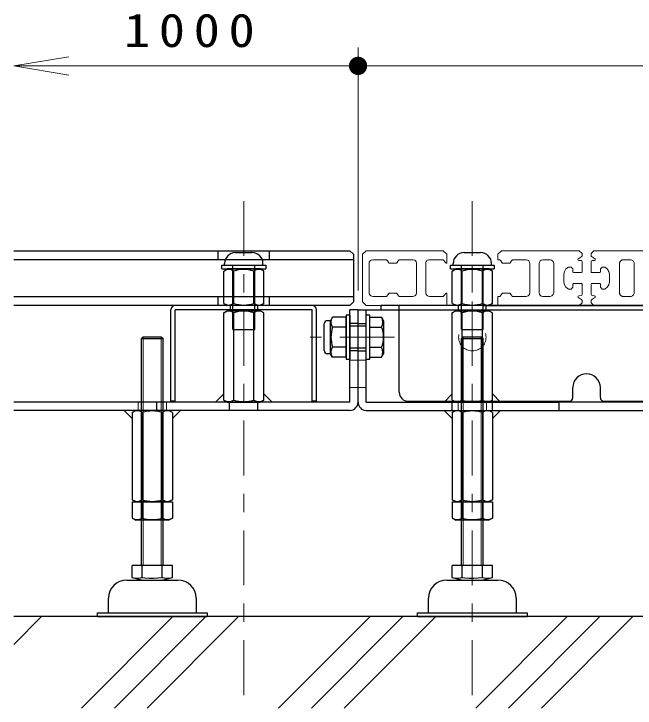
# Model space of a CAD drawing. Units: millimetres on the paper. Extents: x -385 to 0, y -594 to 267.
# Drawn here: x -365.51 to -331.53, y -99.58 to -61.64 of the extents above; entities that cross this region are included whole.
import ezdxf

# ---------------------------------------------------------------- set-up
doc = ezdxf.new("R2010")
doc.units = ezdxf.units.MM
doc.linetypes.add('USER1', pattern=[4.5, 2.5, -2])
doc.linetypes.add('USER2', pattern=[6, 3, -1, 1, -1])
doc.layers.add('1_10', color=7, linetype='Continuous', lineweight=25)
doc.styles.add('ＭＳ ゴシック', font='')
doc.styles.get('ＭＳ ゴシック').set_extended_font_data('MS Gothic')

# ---------------------------------------------------------------- blocks, each defined once
blk = doc.blocks.new('open_arrow')
at = {"color": 0, "linetype": 'Continuous', "lineweight": -2}
blk.add_lwpolyline([(7.5, 1.25), (0, 0), (7.5, -1.25)], dxfattribs=at)
blk = doc.blocks.new('filled_dot')
at = {"color": 0, "linetype": 'Continuous', "lineweight": -2, "const_width": 1.25}
blk.add_lwpolyline([(-0.625, 0, 1), (0.625, 0, 1)], format="xyb", close=True, dxfattribs=at)

msp = doc.modelspace()

# ---------------------------------------------------------------- linework, layer by layer
at = {"layer": '1_10', "lineweight": 13}
for p, q in [((-346.687, -76.754), (-346.687, -63.484)), ((-365.507, -64.484), (-346.687, -64.484)), ((-346.687, -64.484), (-246.687, -64.484)), ((-365.507, -96.099), (-363.991, -94.584)), ((-361.807, -99.584), (-356.807, -94.584)), ((-360.011, -99.584), (-355.011, -94.584)), ((-358.215, -99.584), (-353.215, -94.584)), ((-351.031, -99.584), (-346.031, -94.584)), ((-349.235, -99.584), (-344.235, -94.584)), ((-347.439, -99.584), (-342.439, -94.584)), ((-340.254, -99.584), (-335.254, -94.584)), ((-338.458, -99.584), (-333.458, -94.584)), ((-336.662, -99.584), (-331.662, -94.584))]:
    msp.add_line(p, q, dxfattribs=at)
at = {"layer": '1_10', "linetype": 'USER2', "lineweight": 13}
for p, q in [((-352.937, -98.87), (-352.937, -71.241)), ((-340.437, -98.87), (-340.437, -71.241)), ((-340.437, -80.367), (-340.437, -73.161)), ((-344.691, -79.314), (-349.312, -79.314))]:
    msp.add_line(p, q, dxfattribs=at)
at = {"layer": '1_10', "color": 40}
for p, q in [((-365.507, -74.584), (-347.137, -74.584)), ((-358.737, -74.584), (-347.137, -74.584)), ((-354.337, -75.084), (-354.337, -74.584)), ((-351.537, -75.084), (-351.537, -74.584)), ((-347.137, -74.584), (-346.937, -74.784)), ((-347.137, -74.584), (-346.937, -74.784)), ((-346.937, -75.084), (-365.507, -75.084)), ((-346.937, -74.784), (-346.937, -75.834)), ((-346.937, -74.784), (-346.937, -77.384)), ((-365.507, -77.084), (-346.937, -77.084)), ((-354.337, -77.584), (-354.337, -77.084)), ((-351.537, -77.584), (-351.537, -77.084)), ((-346.937, -77.384), (-347.137, -77.584)), ((-346.937, -77.384), (-347.137, -77.584)), ((-347.137, -77.584), (-365.507, -77.584)), ((-347.137, -77.584), (-358.737, -77.584))]:
    msp.add_line(p, q, dxfattribs=at)
at = {"layer": '1_10'}
for p, q in [((-353.387, -74.684), (-352.487, -74.684)), ((-340.887, -74.684), (-339.987, -74.684)), ((-354.137, -75.584), (-354.137, -75.384)), ((-354.137, -75.384), (-351.737, -75.384)), ((-353.987, -75.384), (-353.987, -75.284)), ((-353.987, -75.384), (-351.887, -75.384)), ((-353.537, -78.884), (-353.537, -75.384)), ((-352.337, -78.884), (-352.337, -75.384)), ((-351.887, -75.384), (-351.887, -75.284)), ((-351.737, -75.384), (-351.737, -75.584)), ((-341.637, -75.584), (-341.637, -75.384)), ((-341.637, -75.384), (-339.237, -75.384)), ((-341.487, -75.384), (-341.487, -75.284)), ((-341.487, -75.384), (-339.387, -75.384)), ((-341.037, -78.884), (-341.037, -75.384)), ((-339.837, -78.884), (-339.837, -75.384)), ((-339.387, -75.384), (-339.387, -75.284)), ((-339.237, -75.384), (-339.237, -75.584)), ((-354.137, -75.584), (-351.737, -75.584)), ((-354.034, -75.697), (-353.837, -75.584)), ((-354.034, -77.47), (-354.034, -75.697)), ((-352.037, -75.584), (-353.837, -75.584)), ((-353.486, -77.47), (-353.486, -75.697)), ((-352.389, -77.47), (-352.389, -75.697)), ((-351.84, -75.697), (-352.037, -75.584)), ((-351.84, -77.47), (-351.84, -75.697)), ((-341.637, -75.584), (-339.237, -75.584)), ((-341.534, -75.697), (-341.337, -75.584)), ((-341.534, -77.47), (-341.534, -75.697)), ((-339.537, -75.584), (-341.337, -75.584)), ((-340.986, -77.47), (-340.986, -75.697)), ((-339.889, -77.47), (-339.889, -75.697)), ((-339.34, -75.697), (-339.537, -75.584)), ((-339.34, -77.47), (-339.34, -75.697)), ((-349.187, -77.584), (-356.687, -77.584)), ((-354.034, -77.47), (-353.837, -77.584)), ((-352.037, -77.584), (-353.837, -77.584)), ((-353.687, -77.584), (-353.687, -77.814)), ((-352.187, -77.584), (-352.187, -77.814)), ((-351.84, -77.47), (-352.037, -77.584)), ((-345.437, -77.584), (-345.437, -77.814)), ((-341.534, -77.47), (-341.337, -77.584)), ((-339.537, -77.584), (-341.337, -77.584)), ((-341.187, -77.814), (-341.187, -77.584)), ((-339.837, -77.584), (-296.687, -77.584)), ((-339.687, -77.814), (-339.687, -77.584)), ((-339.34, -77.47), (-339.537, -77.584)), ((-356.917, -82.814), (-356.917, -77.814)), ((-356.687, -82.814), (-356.687, -77.814)), ((-349.187, -77.814), (-356.687, -77.814)), ((-354.034, -77.977), (-353.837, -77.864)), ((-354.034, -82.75), (-354.034, -77.977)), ((-353.837, -77.864), (-352.037, -77.864)), ((-353.486, -82.75), (-353.486, -77.977)), ((-352.389, -82.75), (-352.389, -77.977)), ((-351.84, -77.977), (-352.037, -77.864)), ((-351.84, -82.75), (-351.84, -77.977)), ((-349.187, -82.814), (-349.187, -77.814)), ((-348.957, -82.814), (-348.957, -77.814)), ((-347.137, -78.114), (-347.337, -78.114)), ((-347.337, -78.114), (-347.337, -80.514)), ((-347.137, -82.864), (-347.137, -77.814)), ((-346.687, -77.814), (-347.137, -77.814)), ((-347.137, -78.114), (-347.137, -80.514)), ((-346.687, -82.864), (-346.687, -77.814)), ((-346.687, -82.864), (-346.687, -77.814)), ((-346.687, -77.814), (-346.237, -77.814)), ((-346.237, -82.864), (-346.237, -77.814)), ((-346.037, -78.114), (-346.237, -78.114)), ((-346.237, -80.514), (-346.237, -78.114)), ((-346.037, -80.514), (-346.037, -78.114)), ((-345.437, -77.814), (-344.437, -77.814)), ((-341.534, -77.977), (-341.337, -77.864)), ((-341.534, -82.75), (-341.534, -77.977)), ((-341.337, -77.864), (-339.537, -77.864)), ((-340.986, -82.75), (-340.986, -77.977)), ((-339.889, -82.75), (-339.889, -77.977)), ((-339.34, -77.977), (-339.537, -77.864)), ((-339.34, -82.75), (-339.34, -77.977)), ((-348.197, -78.414), (-348.367, -78.414)), ((-348.083, -78.217), (-348.197, -78.414)), ((-348.197, -80.214), (-348.197, -78.414)), ((-347.337, -78.217), (-348.083, -78.217)), ((-347.337, -80.411), (-347.337, -78.217)), ((-346.037, -78.217), (-345.401, -78.217)), ((-345.401, -78.217), (-345.287, -78.414)), ((-345.287, -78.414), (-345.287, -80.214)), ((-353.537, -78.884), (-352.337, -78.884)), ((-348.537, -80.044), (-348.537, -78.584)), ((-348.537, -79.914), (-348.537, -78.714)), ((-347.337, -78.765), (-348.083, -78.765)), ((-346.687, -78.564), (-347.137, -78.564)), ((-346.237, -78.714), (-347.137, -78.714)), ((-346.687, -78.564), (-346.237, -78.564)), ((-346.037, -78.765), (-345.401, -78.765)), ((-341.037, -78.884), (-339.837, -78.884)), ((-347.337, -79.862), (-348.083, -79.862)), ((-346.237, -79.914), (-347.137, -79.914)), ((-346.037, -79.862), (-345.401, -79.862)), ((-348.197, -80.214), (-348.367, -80.214)), ((-348.083, -80.411), (-348.197, -80.214)), ((-347.337, -80.411), (-348.083, -80.411)), ((-346.687, -80.064), (-347.137, -80.064)), ((-346.687, -80.064), (-346.237, -80.064)), ((-346.037, -80.411), (-345.401, -80.411)), ((-345.401, -80.411), (-345.287, -80.214)), ((-347.337, -80.514), (-347.137, -80.514)), ((-346.237, -80.514), (-346.037, -80.514)), ((-354.034, -82.414), (-354.484, -82.864)), ((-351.84, -82.414), (-351.39, -82.864)), ((-341.534, -82.414), (-341.984, -82.864)), ((-339.34, -82.414), (-338.89, -82.864)), ((-357.687, -83.314), (-357.687, -82.864)), ((-347.137, -82.864), (-357.687, -82.864)), ((-356.687, -82.814), (-356.917, -82.814)), ((-354.034, -82.75), (-353.837, -82.864)), ((-353.837, -82.864), (-352.037, -82.864)), ((-353.712, -83.314), (-353.712, -82.864)), ((-352.162, -83.314), (-352.162, -82.864)), ((-351.84, -82.75), (-352.037, -82.864)), ((-348.957, -82.814), (-349.187, -82.814)), ((-346.237, -82.864), (-335.687, -82.864)), ((-341.537, -83.314), (-341.537, -82.864)), ((-341.534, -82.75), (-341.337, -82.864)), ((-341.337, -82.864), (-339.537, -82.864)), ((-339.34, -82.75), (-339.537, -82.864)), ((-339.337, -83.314), (-339.337, -82.864)), ((-335.687, -83.314), (-335.687, -82.864)), ((-359.034, -83.764), (-359.484, -83.314)), ((-359.034, -83.427), (-358.837, -83.314)), ((-359.034, -83.427), (-359.034, -88.2)), ((-357.037, -83.314), (-358.837, -83.314)), ((-358.486, -83.427), (-358.486, -88.2)), ((-347.137, -83.314), (-357.687, -83.314)), ((-357.389, -83.427), (-357.389, -88.2)), ((-356.84, -83.427), (-357.037, -83.314)), ((-356.84, -83.764), (-356.39, -83.314)), ((-356.84, -83.427), (-356.84, -88.2)), ((-346.237, -83.314), (-335.687, -83.314)), ((-341.534, -83.764), (-341.984, -83.314)), ((-341.534, -83.427), (-341.337, -83.314)), ((-341.534, -83.427), (-341.534, -88.2)), ((-341.337, -83.314), (-339.537, -83.314)), ((-340.986, -83.427), (-340.986, -88.2)), ((-339.889, -83.427), (-339.889, -88.2)), ((-339.34, -83.427), (-339.537, -83.314)), ((-339.34, -83.764), (-338.89, -83.314)), ((-339.34, -83.427), (-339.34, -88.2)), ((-359.034, -88.2), (-358.837, -88.314)), ((-359.034, -88.314), (-359.034, -89.2)), ((-359.034, -88.314), (-356.84, -88.314)), ((-357.037, -88.314), (-358.837, -88.314)), ((-358.486, -88.314), (-358.486, -89.2)), ((-357.389, -88.314), (-357.389, -89.2)), ((-356.84, -88.2), (-357.037, -88.314)), ((-356.84, -88.314), (-356.84, -89.2)), ((-341.534, -88.2), (-341.337, -88.314)), ((-341.534, -88.314), (-341.534, -89.2)), ((-341.534, -88.314), (-339.34, -88.314)), ((-341.337, -88.314), (-339.537, -88.314)), ((-340.986, -88.314), (-340.986, -89.2)), ((-339.889, -88.314), (-339.889, -89.2)), ((-339.34, -88.2), (-339.537, -88.314)), ((-339.34, -88.314), (-339.34, -89.2)), ((-359.034, -89.2), (-358.837, -89.314)), ((-357.037, -89.314), (-358.837, -89.314)), ((-356.84, -89.2), (-357.037, -89.314)), ((-341.534, -89.2), (-341.337, -89.314)), ((-339.537, -89.314), (-341.337, -89.314)), ((-339.34, -89.2), (-339.537, -89.314)), ((-227.868, -94.584), (-365.507, -94.584))]:
    msp.add_line(p, q, dxfattribs=at)
at = {"layer": '1_10', "color": 40, "lineweight": 13}
for p, q in [((-346.237, -74.584), (-346.437, -74.784)), ((-342.037, -74.584), (-346.237, -74.584)), ((-342.037, -74.584), (-341.837, -74.784)), ((-339.037, -74.784), (-338.837, -74.584)), ((-334.587, -74.584), (-338.837, -74.584)), ((-346.437, -74.784), (-346.437, -77.384)), ((-341.837, -75.259), (-341.837, -74.784)), ((-339.037, -75.084), (-339.037, -74.784)), ((-338.937, -75.084), (-339.037, -75.084)), ((-341.862, -75.259), (-341.837, -75.259)), ((-341.862, -76.909), (-342.037, -77.084)), ((-341.862, -76.909), (-341.837, -76.909)), ((-341.837, -77.584), (-341.837, -76.909)), ((-346.237, -77.584), (-346.437, -77.384)), ((-339.037, -77.584), (-339.037, -77.084)), ((-338.937, -77.084), (-339.037, -77.084)), ((-346.237, -77.584), (-341.837, -77.584)), ((-339.037, -77.584), (-334.587, -77.584))]:
    msp.add_line(p, q, dxfattribs=at)
at = {"layer": '1_10', "color": 190}
for p, q in [((-247.937, -77.584), (-345.437, -77.584)), ((-344.437, -82.314), (-344.437, -77.584)), ((-345.437, -77.814), (-247.937, -77.814)), ((-334.937, -82.614), (-334.937, -82.064)), ((-333.437, -82.614), (-333.437, -82.064)), ((-343.937, -82.814), (-335.137, -82.814)), ((-333.237, -82.814), (-260.137, -82.814))]:
    msp.add_line(p, q, dxfattribs=at)
at = {"layer": '1_10', "color": 60}
for p, q in [((-346.237, -77.814), (-247.137, -77.814)), ((-357.687, -82.864), (-365.507, -82.864)), ((-257.687, -82.864), (-335.687, -82.864)), ((-357.687, -83.314), (-365.507, -83.314)), ((-335.687, -83.314), (-257.687, -83.314))]:
    msp.add_line(p, q, dxfattribs=at)
at = {"layer": '1_10', "color": 190, "linetype": 'USER1', "lineweight": 13}
msp.add_line((-247.937, -77.814), (-345.437, -77.814), dxfattribs=at)
at = {"layer": '1_10', "color": 4}
for p, q in [((-358.537, -79.391), (-358.43, -79.284)), ((-358.43, -79.284), (-357.445, -79.284)), ((-357.445, -79.284), (-357.337, -79.391)), ((-341.037, -79.391), (-340.93, -79.284)), ((-340.93, -79.284), (-339.945, -79.284)), ((-339.945, -79.284), (-339.837, -79.391)), ((-358.537, -79.391), (-357.337, -79.391)), ((-358.537, -91.784), (-358.537, -79.391)), ((-357.337, -91.784), (-357.337, -79.391)), ((-341.037, -79.391), (-339.837, -79.391)), ((-341.037, -91.784), (-341.037, -79.391)), ((-339.837, -91.784), (-339.837, -79.391)), ((-359.034, -92.46), (-359.034, -91.784)), ((-356.84, -91.784), (-359.034, -91.784)), ((-358.537, -91.784), (-358.43, -91.784)), ((-358.486, -92.46), (-358.486, -91.784)), ((-357.337, -91.784), (-357.445, -91.784)), ((-357.389, -92.46), (-357.389, -91.784)), ((-356.84, -92.46), (-356.84, -91.784)), ((-341.534, -92.46), (-341.534, -91.784)), ((-339.34, -91.784), (-341.534, -91.784)), ((-341.037, -91.784), (-340.93, -91.784)), ((-340.986, -92.46), (-340.986, -91.784)), ((-339.837, -91.784), (-339.945, -91.784)), ((-339.889, -92.46), (-339.889, -91.784)), ((-339.34, -92.46), (-339.34, -91.784)), ((-358.537, -92.584), (-359.034, -92.46)), ((-356.84, -92.46), (-357.337, -92.584)), ((-341.037, -92.584), (-341.534, -92.46)), ((-339.34, -92.46), (-339.837, -92.584)), ((-359.337, -92.584), (-356.537, -92.584)), ((-341.837, -92.584), (-339.037, -92.584)), ((-360.337, -94.384), (-360.337, -93.584)), ((-355.537, -93.584), (-355.537, -94.384)), ((-342.837, -94.384), (-342.837, -93.584)), ((-338.037, -93.584), (-338.037, -94.384)), ((-360.937, -94.384), (-354.937, -94.384)), ((-360.937, -94.584), (-360.937, -94.384)), ((-354.937, -94.384), (-354.937, -94.584)), ((-343.437, -94.384), (-337.437, -94.384)), ((-343.437, -94.584), (-343.437, -94.384)), ((-337.437, -94.384), (-337.437, -94.584)), ((-360.937, -94.584), (-354.937, -94.584)), ((-343.437, -94.584), (-337.437, -94.584))]:
    msp.add_line(p, q, dxfattribs=at)
at = {"layer": '1_10', "color": 4, "lineweight": 13}
for p, q in [((-358.43, -91.784), (-358.43, -79.284)), ((-357.445, -91.784), (-357.445, -79.284)), ((-340.93, -91.784), (-340.93, -79.284)), ((-339.945, -91.784), (-339.945, -79.284))]:
    msp.add_line(p, q, dxfattribs=at)
at = {"layer": '1_10', "linetype": 'USER1', "lineweight": 13}
for p, q in [((-346.687, -80.564), (-347.137, -80.564)), ((-346.687, -80.564), (-346.237, -80.564)), ((-346.687, -82.064), (-347.137, -82.064)), ((-346.687, -82.064), (-346.237, -82.064)), ((-358.712, -82.864), (-358.712, -83.314)), ((-357.162, -82.864), (-357.162, -83.314)), ((-353.712, -83.314), (-353.712, -82.864)), ((-352.162, -83.314), (-352.162, -82.864)), ((-341.212, -83.314), (-341.212, -82.864)), ((-341.212, -82.864), (-341.212, -83.314)), ((-339.662, -83.314), (-339.662, -82.864)), ((-339.662, -82.864), (-339.662, -83.314))]:
    msp.add_line(p, q, dxfattribs=at)
at = {"layer": '1_10', "color": 40, "lineweight": 13}
for points in [[(-334.587, -77.584), (-334.437, -77.434), (-334.437, -77.308), (-334.442, -77.286), (-334.456, -77.268), (-334.554, -77.19), (-334.563, -77.184), (-334.572, -77.181), (-334.626, -77.164), (-334.652, -77.146), (-334.662, -77.116), (-334.662, -77.1), (-334.649, -77.066), (-334.616, -77.049), (-334.483, -77.038), (-334.451, -77.021), (-334.437, -76.987), (-334.437, -76.409), (-334.462, -76.384), (-334.912, -76.384), (-334.937, -76.409), (-334.937, -76.584), (-335.037, -76.684), (-335.187, -76.684), (-335.316, -76.583), (-335.403, -76.444), (-335.437, -76.284), (-335.437, -75.884), (-335.403, -75.723), (-335.316, -75.584), (-335.187, -75.484), (-335.037, -75.484), (-334.937, -75.584), (-334.937, -75.759), (-334.912, -75.784), (-334.462, -75.784), (-334.437, -75.759), (-334.437, -75.18), (-334.451, -75.146), (-334.483, -75.129), (-334.616, -75.118), (-334.649, -75.101), (-334.662, -75.067), (-334.662, -75.051), (-334.652, -75.021), (-334.626, -75.003), (-334.572, -74.986), (-334.563, -74.983), (-334.554, -74.977), (-334.456, -74.899), (-334.442, -74.881), (-334.437, -74.859), (-334.437, -74.734), (-334.587, -74.584)], [(-319.587, -74.584), (-333.787, -74.584), (-333.937, -74.734), (-333.937, -74.859), (-333.932, -74.881), (-333.918, -74.899), (-333.82, -74.977), (-333.812, -74.983), (-333.803, -74.986), (-333.748, -75.003), (-333.722, -75.021), (-333.712, -75.051), (-333.712, -75.067), (-333.726, -75.101), (-333.759, -75.118), (-333.891, -75.129), (-333.924, -75.146), (-333.937, -75.18), (-333.937, -75.759), (-333.912, -75.784), (-333.462, -75.784), (-333.437, -75.759), (-333.437, -75.584), (-333.337, -75.484), (-333.187, -75.484), (-333.058, -75.584), (-332.971, -75.723), (-332.937, -75.884), (-332.937, -76.284), (-332.971, -76.444), (-333.058, -76.583), (-333.187, -76.684), (-333.337, -76.684), (-333.437, -76.584), (-333.437, -76.409), (-333.462, -76.384), (-333.912, -76.384), (-333.937, -76.409), (-333.937, -76.987), (-333.924, -77.021), (-333.891, -77.038), (-333.759, -77.049), (-333.726, -77.066), (-333.712, -77.1), (-333.712, -77.116), (-333.722, -77.146), (-333.748, -77.164), (-333.803, -77.181), (-333.812, -77.184), (-333.82, -77.19), (-333.918, -77.268), (-333.932, -77.286), (-333.937, -77.308), (-333.937, -77.434), (-333.787, -77.584), (-319.587, -77.584)], [(-342.037, -77.084), (-342.787, -77.084), (-342.887, -77.057), (-342.96, -76.984), (-342.987, -76.884), (-342.987, -75.284), (-342.984, -75.249), (-342.975, -75.215), (-342.96, -75.184), (-342.94, -75.155), (-342.916, -75.13), (-342.887, -75.11), (-342.856, -75.096), (-342.822, -75.087), (-342.787, -75.084), (-342.037, -75.084), (-341.862, -75.259)], [(-338.937, -75.084), (-338.837, -75.184), (-338.837, -75.209), (-338.787, -75.259), (-338.387, -75.259), (-338.337, -75.209), (-338.337, -75.184), (-338.237, -75.084), (-337.487, -75.084), (-337.411, -75.099), (-337.346, -75.142), (-337.302, -75.207), (-337.287, -75.284), (-337.287, -76.884)], [(-337.287, -76.884), (-337.314, -76.984), (-337.387, -77.057), (-337.487, -77.084), (-338.237, -77.084), (-338.337, -76.984), (-338.337, -76.959), (-338.387, -76.909), (-338.787, -76.909), (-338.837, -76.959), (-338.837, -76.984), (-338.937, -77.084)]]:
    msp.add_lwpolyline(points, dxfattribs=at)
for points in [[(-344.587, -75.259), (-344.537, -75.209), (-344.537, -75.184), (-344.437, -75.084), (-343.687, -75.084), (-343.587, -75.11), (-343.514, -75.184), (-343.487, -75.284), (-343.487, -76.884), (-343.514, -76.984), (-343.587, -77.057), (-343.687, -77.084), (-344.437, -77.084), (-344.537, -76.984), (-344.537, -76.959), (-344.587, -76.909), (-344.987, -76.909), (-345.037, -76.959), (-345.037, -76.984), (-345.137, -77.084), (-345.887, -77.084), (-345.987, -77.057), (-346.06, -76.984), (-346.087, -76.884), (-346.087, -75.284), (-346.072, -75.207), (-346.029, -75.142), (-345.964, -75.099), (-345.887, -75.084), (-345.137, -75.084), (-345.037, -75.184), (-345.037, -75.209), (-344.987, -75.259)], [(-336.587, -75.084), (-336.187, -75.084), (-336.111, -75.099), (-336.046, -75.142), (-336.002, -75.207), (-335.987, -75.284), (-335.987, -76.884), (-336.014, -76.984), (-336.087, -77.057), (-336.187, -77.084), (-336.587, -77.084), (-336.664, -77.068), (-336.729, -77.025), (-336.772, -76.96), (-336.787, -76.884), (-336.787, -75.284), (-336.772, -75.207), (-336.729, -75.142), (-336.664, -75.099)], [(-332.314, -77.038), (-332.342, -77.01), (-332.353, -76.995), (-332.364, -76.978), (-332.372, -76.96), (-332.379, -76.942), (-332.383, -76.923), (-332.386, -76.903), (-332.387, -76.884), (-332.387, -75.284), (-332.386, -75.264), (-332.383, -75.245), (-332.379, -75.226), (-332.372, -75.207), (-332.364, -75.189), (-332.353, -75.172), (-332.342, -75.157), (-332.314, -75.129), (-332.298, -75.117), (-332.281, -75.107), (-332.264, -75.099), (-332.245, -75.092), (-332.226, -75.087), (-332.207, -75.085), (-332.187, -75.084), (-331.787, -75.084), (-331.748, -75.087), (-331.711, -75.099), (-331.676, -75.117), (-331.646, -75.142), (-331.621, -75.172), (-331.602, -75.207), (-331.591, -75.245), (-331.587, -75.284), (-331.587, -76.884), (-331.591, -76.923), (-331.602, -76.96), (-331.621, -76.995), (-331.646, -77.025), (-331.676, -77.05), (-331.711, -77.068), (-331.748, -77.08), (-331.787, -77.084), (-332.187, -77.084), (-332.207, -77.083), (-332.226, -77.08), (-332.245, -77.075), (-332.264, -77.068), (-332.281, -77.06), (-332.298, -77.05)]]:
    msp.add_lwpolyline(points, close=True, dxfattribs=at)
at = {"layer": '1_10', "color": 4}
for points in [[(-358.486, -92.46), (-358.576, -92.479), (-358.667, -92.492), (-358.758, -92.496), (-358.85, -92.492), (-358.942, -92.48), (-359.034, -92.46)], [(-357.389, -92.46), (-357.626, -92.484), (-357.863, -92.496), (-358.105, -92.493), (-358.345, -92.476), (-358.486, -92.46)], [(-356.84, -92.46), (-356.931, -92.479), (-357.021, -92.492), (-357.112, -92.496), (-357.205, -92.492), (-357.297, -92.48), (-357.389, -92.46)], [(-340.986, -92.46), (-341.076, -92.479), (-341.167, -92.492), (-341.258, -92.496), (-341.35, -92.492), (-341.442, -92.48), (-341.534, -92.46)], [(-339.889, -92.46), (-340.126, -92.484), (-340.363, -92.496), (-340.605, -92.493), (-340.845, -92.476), (-340.986, -92.46)], [(-339.34, -92.46), (-339.431, -92.479), (-339.521, -92.492), (-339.612, -92.496), (-339.705, -92.492), (-339.797, -92.48), (-339.889, -92.46)]]:
    msp.add_lwpolyline(points, dxfattribs=at)
at = {"layer": '1_10', "color": 60, "linetype": 'USER1', "lineweight": 13}
msp.add_circle((-340.437, -79.314), 0.75, dxfattribs=at)
at = {"layer": '1_10'}
for centre, radius, start, end in [((-353.387, -75.284), 0.6, 90, 180), ((-352.487, -75.284), 0.6, 0, 90), ((-340.887, -75.284), 0.6, 90, 180), ((-339.987, -75.284), 0.6, 0, 90), ((-353.76, -76.098), 0.486, 55.6159, 124.3841), ((-352.937, -77.428), 1.815, 72.4121, 107.5879), ((-352.114, -76.098), 0.486, 55.6159, 124.3841), ((-341.26, -76.098), 0.486, 55.6159, 124.3841), ((-340.437, -77.428), 1.815, 72.4121, 107.5879), ((-339.614, -76.098), 0.486, 55.6159, 124.3841), ((-356.687, -77.814), 0.23, 90, 180), ((-353.76, -77.069), 0.486, 235.6159, 304.3841), ((-352.937, -75.74), 1.815, 252.4121, 287.5879), ((-352.114, -77.069), 0.486, 235.6159, 304.3841), ((-349.187, -77.814), 0.23, 0, 90), ((-341.26, -77.069), 0.486, 235.6159, 304.3841), ((-340.437, -75.74), 1.815, 252.4121, 287.5879), ((-339.614, -77.069), 0.486, 235.6159, 304.3841), ((-353.76, -78.378), 0.486, 55.6159, 124.3841), ((-352.937, -79.708), 1.815, 72.4121, 107.5879), ((-352.114, -78.378), 0.486, 55.6159, 124.3841), ((-341.26, -78.378), 0.486, 55.6159, 124.3841), ((-340.437, -79.708), 1.815, 72.4121, 107.5879), ((-339.614, -78.378), 0.486, 55.6159, 124.3841), ((-348.367, -78.584), 0.17, 90, 180), ((-347.683, -78.491), 0.486, 145.6159, 214.3841), ((-345.876, -78.491), 0.548, 330, 30), ((-346.353, -79.314), 1.815, 162.4121, 197.5879), ((-346.667, -79.314), 1.38, 336.5735, 23.4265), ((-348.367, -80.044), 0.17, 180, 270), ((-347.683, -80.136), 0.486, 145.6159, 214.3841), ((-345.876, -80.136), 0.548, 330, 30), ((-353.76, -82.349), 0.486, 235.6159, 304.3841), ((-352.937, -81.02), 1.815, 252.4121, 287.5879), ((-352.114, -82.349), 0.486, 235.6159, 304.3841), ((-347.137, -82.864), 0.45, 270, 0), ((-346.237, -82.864), 0.45, 180, 270), ((-341.26, -82.349), 0.486, 235.6159, 304.3841), ((-340.437, -81.02), 1.815, 252.4121, 287.5879), ((-339.614, -82.349), 0.486, 235.6159, 304.3841), ((-358.76, -83.828), 0.486, 55.6159, 124.3841), ((-357.937, -85.158), 1.815, 72.4121, 107.5879), ((-357.114, -83.828), 0.486, 55.6159, 124.3841), ((-341.26, -83.828), 0.486, 55.6159, 124.3841), ((-340.437, -85.158), 1.815, 72.4121, 107.5879), ((-339.614, -83.828), 0.486, 55.6159, 124.3841), ((-358.76, -87.799), 0.486, 235.6159, 304.3841), ((-357.937, -86.47), 1.815, 252.4121, 287.5879), ((-357.114, -87.799), 0.486, 235.6159, 304.3841), ((-341.26, -87.799), 0.486, 235.6159, 304.3841), ((-340.437, -86.47), 1.815, 252.4121, 287.5879), ((-339.614, -87.799), 0.486, 235.6159, 304.3841), ((-358.76, -88.799), 0.486, 235.6159, 304.3841), ((-357.937, -87.47), 1.815, 252.4121, 287.5879), ((-357.114, -88.799), 0.486, 235.6159, 304.3841), ((-341.26, -88.799), 0.486, 235.6159, 304.3841), ((-340.437, -87.47), 1.815, 252.4121, 287.5879), ((-339.614, -88.799), 0.486, 235.6159, 304.3841)]:
    msp.add_arc(centre, radius, start, end, dxfattribs=at)
at = {"layer": '1_10', "color": 190}
for centre, radius, start, end in [((-334.187, -82.064), 0.75, 0, 180), ((-343.937, -82.314), 0.5, 180, 270), ((-335.137, -82.614), 0.2, 270, 0), ((-333.237, -82.614), 0.2, 180, 270)]:
    msp.add_arc(centre, radius, start, end, dxfattribs=at)
at = {"layer": '1_10', "color": 4}
for centre, start, end in [((-359.337, -93.584), 90, 180), ((-356.537, -93.584), 0, 90), ((-341.837, -93.584), 90, 180), ((-339.037, -93.584), 0, 90)]:
    msp.add_arc(centre, 1, start, end, dxfattribs=at)

# ---------------------------------------------------------------- block references
at = {"layer": '1_10', "lineweight": 13, "xscale": 0.4, "yscale": 0.4}
for name, p in [('open_arrow', (-365.507, -64.484)), ('filled_dot', (-346.687, -64.484))]:
    msp.add_blockref(name, p, dxfattribs=at)
at = {"layer": '1_10', "lineweight": 13, "xscale": 0.4, "yscale": 0.4, "rotation": 180}
msp.add_blockref('filled_dot', (-346.687, -64.484), dxfattribs=at)

# ---------------------------------------------------------------- texts
at = {"layer": '1_10', "insert": (-355.676, -63.484), "char_height": 1.833, "attachment_point": 8, "style": 'ＭＳ ゴシック'}
msp.add_mtext('\\T1.33;\\W1.15;1000', dxfattribs=at)

doc.saveas('drawing.dxf')
